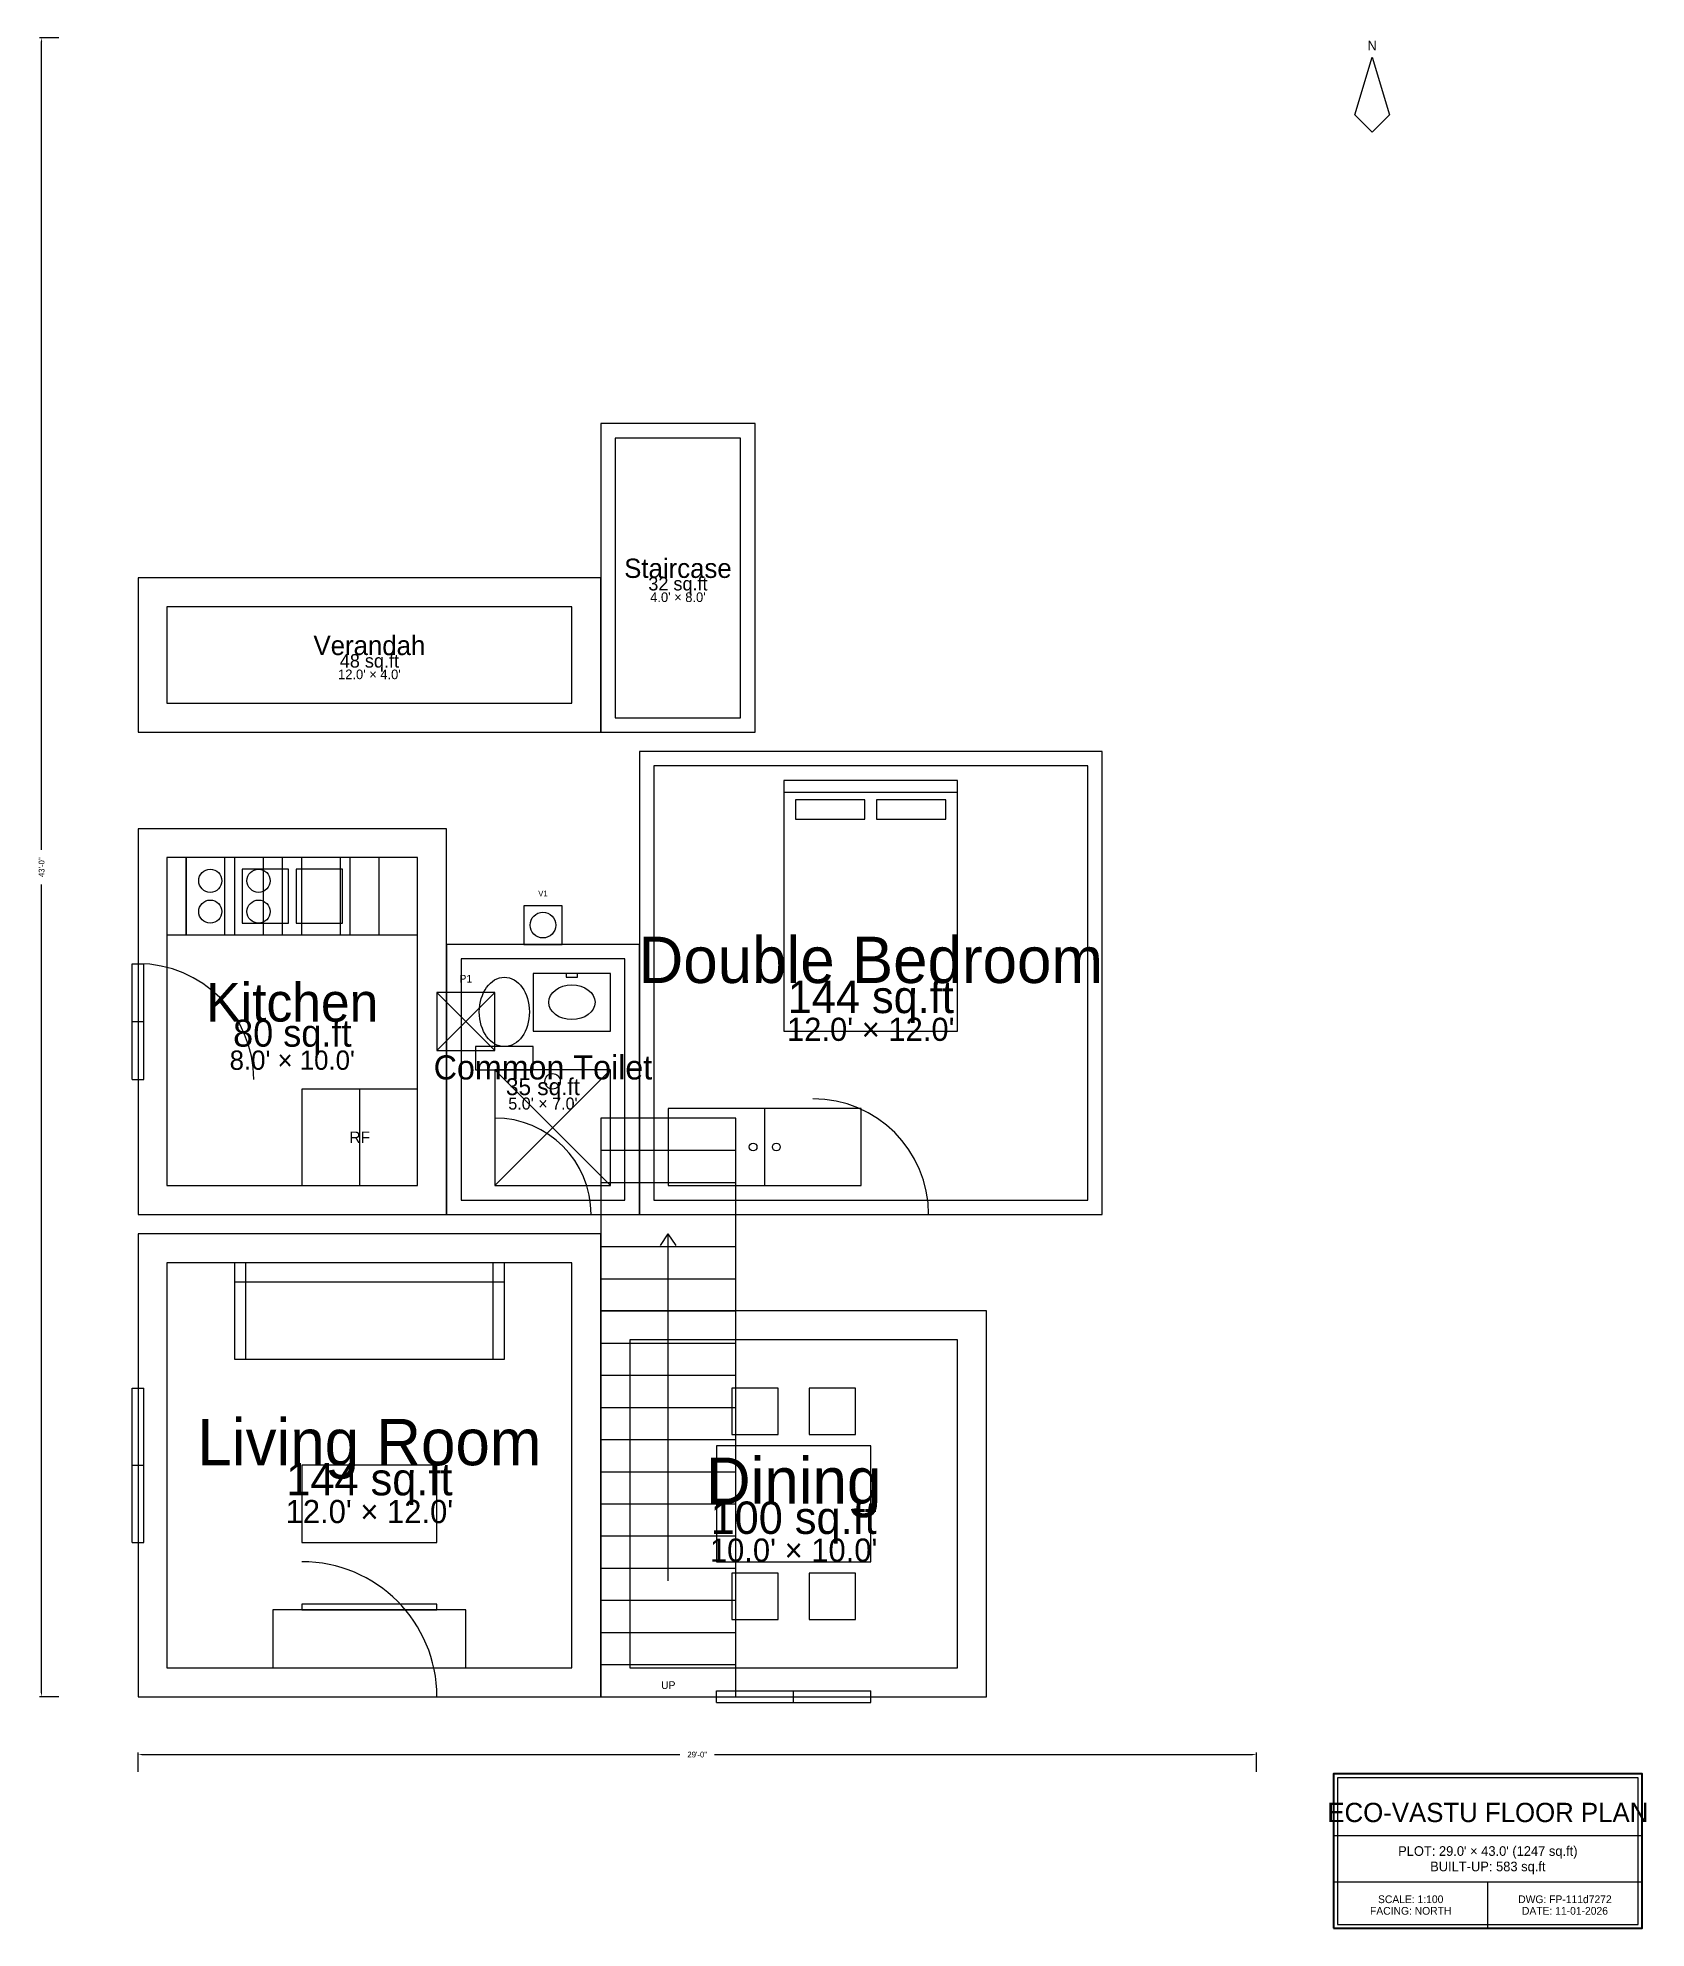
# Model space of a CAD drawing. Header units: feet. Extents: x -2.6 to 39.1, y -6 to 43.
import ezdxf
from ezdxf.enums import TextEntityAlignment as Align

# ---------------------------------------------------------------- set-up
doc = ezdxf.new("R2010")
doc.units = ezdxf.units.FT
for name, color, linetype in [('DOORS', 6, 'Continuous'), ('FIXTURES', 140, 'Continuous'), ('FURNITURE', 30, 'Continuous'), ('LABELS', 7, 'Continuous'), ('PLUMBING', 5, 'Continuous'), ('STAIRS', 3, 'Continuous'), ('VENTILATION', 4, 'Continuous'), ('WALLS', 1, 'Continuous'), ('WINDOWS', 4, 'Continuous')]:
    doc.layers.add(name, color=color, linetype=linetype)
doc.dimstyles.new('INDIAN_FT_IN', dxfattribs={"dimtxt": 0.15, "dimasz": 0.1, "dimexe": 0.05, "dimexo": 0.05, "dimtad": 1, "dimcen": 2.5, "dimazin": 3, "dimtfac": 1, "dimtmove": 0, "dimatfit": 3})

# ---------------------------------------------------------------- blocks, each defined once
blk = doc.blocks.new('_CLOSEDFILLED')
at = {"color": 0, "linetype": 'BYBLOCK'}
blk.add_solid([(-1, 0.16), (0, 0), (-1, -0.16)], dxfattribs=at)
blk = doc.blocks.new('*D1')
for p, q in [((0, -1.95), (0, -1.45)), ((29, -1.95), (29, -1.45)), ((0.1, -1.5), (14.05, -1.5)), ((14.95, -1.5), (28.9, -1.5))]:
    blk.add_line(p, q)
at = {"layer": 'Defpoints'}
for p in [(0, -1.5), (0, -2), (29, -2)]:
    blk.add_point(p, dxfattribs=at)
at = {"xscale": 0.1, "yscale": 0.1, "rotation": 180}
blk.add_blockref('_CLOSEDFILLED', (0, -1.5), dxfattribs=at)
at = {"xscale": 0.1, "yscale": 0.1}
blk.add_blockref('_CLOSEDFILLED', (29, -1.5), dxfattribs=at)
at = {"insert": (14.5, -1.5), "char_height": 0.15, "attachment_point": 5}
blk.add_mtext('29\'-0"', dxfattribs=at)
blk = doc.blocks.new('*D2')
for p, q in [((-2.05, 43), (-2.55, 43)), ((-2.5, 21.95), (-2.5, 42.9)), ((-2.5, 0.1), (-2.5, 21.05)), ((-2.05, 0), (-2.55, 0))]:
    blk.add_line(p, q)
at = {"layer": 'Defpoints'}
for p in [(-2, 43), (-2.5, 0), (-2, 0)]:
    blk.add_point(p, dxfattribs=at)
at = {"xscale": 0.1, "yscale": 0.1}
for p, rotation in [((-2.5, 43), 90), ((-2.5, 0), 270)]:
    blk.add_blockref('_CLOSEDFILLED', p, dxfattribs=dict(at, rotation=rotation))
at = {"insert": (-2.5, 21.5), "char_height": 0.15, "attachment_point": 5, "rotation": 90}
blk.add_mtext('43\'-0"', dxfattribs=at)

msp = doc.modelspace()

# ---------------------------------------------------------------- linework, layer by layer
at = {"layer": 'DOORS', "color": 0}
for p, q in [((9.25, 12.5), (11.75, 12.5)), ((17.5, 12.5), (20.5, 12.5)), ((4.25, 0), (7.75, 0))]:
    msp.add_line(p, q, dxfattribs=at)
at = {"layer": 'DOORS'}
for centre, radius in [((0, 16), 3), ((17.5, 12.5), 3), ((9.25, 12.5), 2.5), ((4.25, 0), 3.5)]:
    msp.add_arc(centre, radius, 0, 90, dxfattribs=at)
at = {"layer": 'FIXTURES', "color": 140}
for p, q in [((1.25, 19.75), (1.25, 21.75)), ((2.25, 19.75), (2.25, 21.75)), ((3.25, 19.75), (3.25, 21.75)), ((4.25, 19.75), (4.25, 21.75)), ((5.25, 19.75), (5.25, 21.75)), ((6.25, 19.75), (6.25, 21.75)), ((9.25, 13.25), (12.25, 16.25)), ((12.25, 13.25), (9.25, 16.25)), ((5.75, 13.25), (5.75, 15.75))]:
    msp.add_line(p, q, dxfattribs=at)
for points in [[(0.75, 19.75), (7.25, 19.75), (7.25, 21.75), (0.75, 21.75), (0.75, 19.75)], [(1.25, 19.75), (3.75, 19.75), (3.75, 21.75), (1.25, 21.75), (1.25, 19.75)], [(2.5, 19.75), (5.5, 19.75), (5.5, 21.75), (2.5, 21.75), (2.5, 19.75)], [(2.7, 20.05), (3.9, 20.05), (3.9, 21.45), (2.7, 21.45), (2.7, 20.05)], [(4.1, 20.05), (5.3, 20.05), (5.3, 21.45), (4.1, 21.45), (4.1, 20.05)], [(10.25, 17.25), (12.25, 17.25), (12.25, 18.75), (10.25, 18.75), (10.25, 17.25)], [(11.1, 18.65), (11.4, 18.65), (11.4, 18.75), (11.1, 18.75), (11.1, 18.65)], [(8.75, 16.25), (10.25, 16.25), (10.25, 16.85), (8.75, 16.85), (8.75, 16.25)], [(9.25, 13.25), (12.25, 13.25), (12.25, 16.25), (9.25, 16.25), (9.25, 13.25)], [(4.25, 13.25), (7.25, 13.25), (7.25, 15.75), (4.25, 15.75), (4.25, 13.25)]]:
    msp.add_lwpolyline(points, close=True, dxfattribs=at)
for centre, radius in [((1.875, 21.15), 0.3), ((3.125, 21.15), 0.3), ((1.875, 20.35), 0.3), ((3.125, 20.35), 0.3), ((10.75, 15.95), 0.2)]:
    msp.add_circle(centre, radius, dxfattribs=at)
for centre, major_axis, ratio in [((9.5, 17.75), (0, 0.9), 0.722222), ((11.25, 18), (0.6, 0), 0.75)]:
    msp.add_ellipse(centre, major_axis=major_axis, ratio=ratio, dxfattribs=at)
at = {"layer": 'FURNITURE', "color": 30}
msp.add_line((16.25, 13.25), (16.25, 15.25), dxfattribs=at)
for points in [[(16.75, 17.25), (21.25, 17.25), (21.25, 23.75), (16.75, 23.75), (16.75, 17.25)], [(16.75, 23.45), (21.25, 23.45), (21.25, 23.75), (16.75, 23.75), (16.75, 23.45)], [(17.05, 22.75), (18.85, 22.75), (18.85, 23.25), (17.05, 23.25), (17.05, 22.75)], [(19.15, 22.75), (20.95, 22.75), (20.95, 23.25), (19.15, 23.25), (19.15, 22.75)], [(13.75, 13.25), (18.75, 13.25), (18.75, 15.25), (13.75, 15.25), (13.75, 13.25)], [(2.5, 8.75), (9.5, 8.75), (9.5, 11.25), (2.5, 11.25), (2.5, 8.75)], [(2.5, 10.75), (9.5, 10.75), (9.5, 11.25), (2.5, 11.25), (2.5, 10.75)], [(2.5, 8.75), (2.8, 8.75), (2.8, 11.25), (2.5, 11.25), (2.5, 8.75)], [(9.2, 8.75), (9.5, 8.75), (9.5, 11.25), (9.2, 11.25), (9.2, 8.75)], [(15.4, 6.8), (16.6, 6.8), (16.6, 8), (15.4, 8), (15.4, 6.8)], [(17.4, 6.8), (18.6, 6.8), (18.6, 8), (17.4, 8), (17.4, 6.8)], [(15, 3.5), (19, 3.5), (19, 6.5), (15, 6.5), (15, 3.5)], [(4.25, 4), (7.75, 4), (7.75, 6), (4.25, 6), (4.25, 4)], [(15.4, 2), (16.6, 2), (16.6, 3.2), (15.4, 3.2), (15.4, 2)], [(17.4, 2), (18.6, 2), (18.6, 3.2), (17.4, 3.2), (17.4, 2)], [(3.5, 0.75), (8.5, 0.75), (8.5, 2.25), (3.5, 2.25), (3.5, 0.75)], [(4.25, 2.25), (7.75, 2.25), (7.75, 2.4), (4.25, 2.4), (4.25, 2.25)]]:
    msp.add_lwpolyline(points, close=True, dxfattribs=at)
for centre in [(15.95, 14.25), (16.55, 14.25)]:
    msp.add_circle(centre, 0.1, dxfattribs=at)
at = {"layer": 'LABELS', "color": 252}
for p, q in [((31, -3.6), (39, -3.6)), ((31, -4.8), (39, -4.8)), ((35, -6), (35, -4.8))]:
    msp.add_line(p, q, dxfattribs=at)
at = {"layer": 'LABELS'}
msp.add_lwpolyline([(31.55, 41), (32, 42.5), (32.45, 41), (32, 40.55), (31.55, 41)], close=True, dxfattribs=at)
at = {"layer": 'LABELS', "color": 250, "lineweight": 35}
msp.add_lwpolyline([(31, -6), (39, -6), (39, -2), (31, -2), (31, -6)], close=True, dxfattribs=at)
at = {"layer": 'LABELS', "color": 252}
msp.add_lwpolyline([(31.1, -5.9), (38.9, -5.9), (38.9, -2.1), (31.1, -2.1), (31.1, -5.9)], close=True, dxfattribs=at)
at = {"layer": 'PLUMBING'}
for p, q in [((7.75, 16.75), (9.25, 18.25)), ((9.25, 16.75), (7.75, 18.25))]:
    msp.add_line(p, q, dxfattribs=at)
msp.add_lwpolyline([(7.75, 16.75), (9.25, 16.75), (9.25, 18.25), (7.75, 18.25)], close=True, dxfattribs=at)
at = {"layer": 'STAIRS'}
for p, q in [((12, 14.167), (15.5, 14.167)), ((12, 13.333), (15.5, 13.333)), ((12, 12.5), (15.5, 12.5)), ((13.55, 11.7), (13.75, 12)), ((13.75, 3), (13.75, 12)), ((13.95, 11.7), (13.75, 12)), ((12, 11.667), (15.5, 11.667)), ((12, 10.833), (15.5, 10.833)), ((12, 10), (15.5, 10)), ((12, 9.167), (15.5, 9.167)), ((12, 8.333), (15.5, 8.333)), ((12, 7.5), (15.5, 7.5)), ((12, 6.667), (15.5, 6.667)), ((12, 5.833), (15.5, 5.833)), ((12, 5), (15.5, 5)), ((12, 4.167), (15.5, 4.167)), ((12, 3.333), (15.5, 3.333)), ((12, 2.5), (15.5, 2.5)), ((12, 1.667), (15.5, 1.667)), ((12, 0.833), (15.5, 0.833))]:
    msp.add_line(p, q, dxfattribs=at)
msp.add_lwpolyline([(12, 0), (15.5, 0), (15.5, 15), (12, 15), (12, 0)], close=True, dxfattribs=at)
at = {"layer": 'VENTILATION'}
msp.add_lwpolyline([(10, 19.5), (11, 19.5), (11, 20.5), (10, 20.5)], close=True, dxfattribs=at)
msp.add_circle((10.5, 20), 0.333, dxfattribs=at)
at = {"layer": 'WALLS', "color": 7}
for points in [[(12, 25), (16, 25), (16, 33), (12, 33), (12, 25)], [(13, 12.5), (25, 12.5), (25, 24.5), (13, 24.5), (13, 12.5)], [(8, 12.5), (13, 12.5), (13, 19.5), (8, 19.5), (8, 12.5)]]:
    msp.add_lwpolyline(points, close=True, dxfattribs=at)
at = {"layer": 'WALLS'}
for points in [[(12.375, 25.375), (15.625, 25.375), (15.625, 32.625), (12.375, 32.625), (12.375, 25.375)], [(0.75, 25.75), (11.25, 25.75), (11.25, 28.25), (0.75, 28.25), (0.75, 25.75)], [(13.375, 12.875), (24.625, 12.875), (24.625, 24.125), (13.375, 24.125), (13.375, 12.875)], [(0.75, 13.25), (7.25, 13.25), (7.25, 21.75), (0.75, 21.75), (0.75, 13.25)], [(8.375, 12.875), (12.625, 12.875), (12.625, 19.125), (8.375, 19.125), (8.375, 12.875)], [(0.75, 0.75), (11.25, 0.75), (11.25, 11.25), (0.75, 11.25), (0.75, 0.75)], [(12.75, 0.75), (21.25, 0.75), (21.25, 9.25), (12.75, 9.25), (12.75, 0.75)]]:
    msp.add_lwpolyline(points, close=True, dxfattribs=at)
at = {"layer": 'WALLS', "color": 1}
for points in [[(0, 25), (12, 25), (12, 29), (0, 29), (0, 25)], [(0, 12.5), (8, 12.5), (8, 22.5), (0, 22.5), (0, 12.5)], [(0, 0), (12, 0), (12, 12), (0, 12), (0, 0)], [(12, 0), (22, 0), (22, 10), (12, 10), (12, 0)]]:
    msp.add_lwpolyline(points, close=True, dxfattribs=at)
at = {"layer": 'WINDOWS', "color": 4}
for p, q in [((-0.15, 16), (-0.15, 19)), ((-0.15, 19), (0.15, 19)), ((0.15, 16), (0.15, 19)), ((-0.15, 17.5), (0.15, 17.5)), ((-0.15, 16), (0.15, 16)), ((-0.15, 4), (-0.15, 8)), ((-0.15, 8), (0.15, 8)), ((0.15, 4), (0.15, 8)), ((-0.15, 6), (0.15, 6)), ((-0.15, 4), (0.15, 4)), ((15, 0.15), (19, 0.15)), ((15, -0.15), (15, 0.15)), ((17, -0.15), (17, 0.15)), ((19, -0.15), (19, 0.15)), ((15, -0.15), (19, -0.15))]:
    msp.add_line(p, q, dxfattribs=at)

# ---------------------------------------------------------------- texts
at = {"layer": 'FIXTURES', "color": 140}
msp.add_text('RF', height=0.3, dxfattribs=at).set_placement((5.75, 14.5), align=Align.MIDDLE_CENTER)
at = {"layer": 'LABELS'}
msp.add_text('N', height=0.25, dxfattribs=at).set_placement((32, 42.8), align=Align.MIDDLE_CENTER)
at = {"layer": 'LABELS', "color": 250}
for s, height, p in [('Staircase', 0.5, (14, 29.25)), ('Verandah', 0.5, (6, 27.25)), ('Double Bedroom', 1.2, (19, 19.1)), ('Kitchen', 1, (4, 18)), ('Common Toilet', 0.625, (10.5, 16.312)), ('Living Room', 1.2, (6, 6.6)), ('Dining', 1.2, (17, 5.6)), ('ECO-VASTU FLOOR PLAN', 0.5, (35, -3))]:
    msp.add_text(s, height=height, dxfattribs=at).set_placement(p, align=Align.MIDDLE_CENTER)
at = {"layer": 'LABELS', "color": 251}
for s, height, p in [('32 sq.ft', 0.35, (14, 28.85)), ('48 sq.ft', 0.35, (6, 26.85)), ('144 sq.ft', 0.84, (19, 18.14)), ('80 sq.ft', 0.7, (4, 17.2)), ('35 sq.ft', 0.4375, (10.5, 15.812)), ('144 sq.ft', 0.84, (6, 5.64)), ('100 sq.ft', 0.84, (17, 4.64)), ("PLOT: 29.0' × 43.0' (1247 sq.ft)", 0.25, (35, -4)), ('BUILT-UP: 583 sq.ft', 0.25, (35, -4.4))]:
    msp.add_text(s, height=height, dxfattribs=at).set_placement(p, align=Align.MIDDLE_CENTER)
at = {"layer": 'LABELS', "color": 252}
for s, height, p in [("4.0' × 8.0'", 0.25, (14, 28.5)), ("12.0' × 4.0'", 0.25, (6, 26.5)), ("12.0' × 12.0'", 0.6, (19, 17.3)), ("8.0' × 10.0'", 0.5, (4, 16.5)), ("5.0' × 7.0'", 0.3125, (10.5, 15.375)), ("12.0' × 12.0'", 0.6, (6, 4.8)), ("10.0' × 10.0'", 0.6, (17, 3.8)), ('SCALE: 1:100', 0.2, (33, -5.25)), ('DWG: FP-111d7272', 0.2, (37, -5.25)), ('FACING: NORTH', 0.2, (33, -5.55)), ('DATE: 11-01-2026', 0.2, (37, -5.55))]:
    msp.add_text(s, height=height, dxfattribs=at).set_placement(p, align=Align.MIDDLE_CENTER)
at = {"layer": 'PLUMBING'}
msp.add_text('P1', height=0.2, dxfattribs=at).set_placement((8.5, 18.45), align=Align.BOTTOM_CENTER)
at = {"layer": 'STAIRS'}
msp.add_text('UP', height=0.2, dxfattribs=at).set_placement((13.75, 0.3), align=Align.MIDDLE_CENTER)
at = {"layer": 'VENTILATION'}
msp.add_text('V1', height=0.15, dxfattribs=at).set_placement((10.5, 20.7), align=Align.BOTTOM_CENTER)

# ---------------------------------------------------------------- dimensions: what is measured, and where the dimension line sits
dim = msp.add_linear_dim(base=(-2.5, 0), p1=(-2, 0), p2=(-2, 43), angle=90, text='43\'-0"', dimstyle='INDIAN_FT_IN', override={"dimtxt": 0.15})
dim.commit()
dim.dimension.update_dxf_attribs({"geometry": '*D2', "text_midpoint": (-2.5, 21.5)})
dim = msp.add_linear_dim(base=(0, -1.5), p1=(0, -2), p2=(29, -2), text='29\'-0"', dimstyle='INDIAN_FT_IN', override={"dimtxt": 0.15})
dim.commit()
dim.dimension.update_dxf_attribs({"geometry": '*D1', "text_midpoint": (14.5, -1.5)})

doc.saveas('drawing.dxf')
